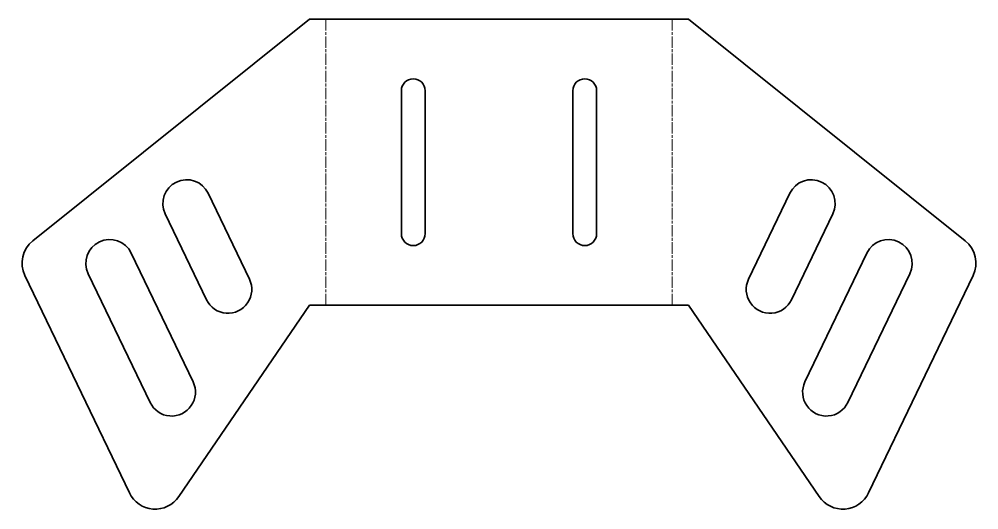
# Model space of a CAD drawing. Header units: inches. Extents: x -1 to 201, y 0 to 103.
import ezdxf

# ---------------------------------------------------------------- set-up
doc = ezdxf.new("R2010")
doc.units = ezdxf.units.IN
doc.header["$MEASUREMENT"] = 0
doc.linetypes.add('Chain', pattern=[13.68, 9.12, -1.14, 2.28, -1.14])
doc.layers.add('SIMUMAK Bend Centerline (ISO)', color=7, linetype='Chain', lineweight=9)
doc.layers.add('SIMUMAK Visible (ISO)', color=7, linetype='Continuous', lineweight=35)

# ---------------------------------------------------------------- blocks, each defined once
blk = doc.blocks.new('SMB-01-SUAD-01_Sheet_SMB-01-SUAD-01 (desplegada)')
at = {"layer": 'SIMUMAK Bend Centerline (ISO)', "ltscale": 0.263158}
for p, q in [((-36.39, -8.6), (-36.39, 51.4)), ((36.39, -8.6), (36.39, 51.4))]:
    blk.add_line(p, q, dxfattribs=at)
at = {"layer": 'SIMUMAK Visible (ISO)'}
for p, q in [((-39.79, 51.4), (-97.87, 4.93)), ((-39.79, 51.4), (39.79, 51.4)), ((97.87, 4.93), (39.79, 51.4)), ((-20.5, 6.4), (-20.5, 36.4)), ((-15.5, 36.4), (-15.5, 6.4)), ((15.5, 6.4), (15.5, 36.4)), ((20.5, 36.4), (20.5, 6.4)), ((-61.07, 14.89), (-52.4, -3.14)), ((52.4, -3.14), (61.07, 14.89)), ((-61.42, -7.47), (-70.08, 10.56)), ((70.08, 10.56), (61.42, -7.47)), ((-77.22, 2.34), (-64.23, -24.7)), ((64.23, -24.7), (77.22, 2.34)), ((-73.24, -29.04), (-86.24, -2)), ((86.24, -2), (73.24, -29.04)), ((-99.52, -2.36), (-77.59, -48)), ((77.59, -48), (99.52, -2.36)), ((-67.23, -48.78), (-39.79, -8.6)), ((39.79, -8.6), (-39.79, -8.6)), ((67.23, -48.78), (39.79, -8.6))]:
    blk.add_line(p, q, dxfattribs=at)
at = {"layer": 'SIMUMAK Visible (ISO)', "extrusion": (0, 0, -1)}
for centre, radius, start, end in [((18, 36.4), 2.5, 0, 180), ((-18, 36.4), 2.5, 0, 180), ((-65.57, 12.72), 5, 25.6654, 205.6654), ((65.57, 12.72), 5, 334.3346, 154.3346), ((18, 6.4), 2.5, 180, 0), ((-18, 6.4), 2.5, 180, 0), ((94.12, 0.24), 6, 334.3346, 51.3346), ((81.73, 0.17), 5, 334.3346, 154.3346), ((-81.73, 0.17), 5, 25.6654, 205.6654), ((-94.12, 0.24), 6, 128.6654, 205.6654), ((56.91, -5.3), 5, 154.3346, 334.3346), ((-56.91, -5.3), 5, 205.6654, 25.6654), ((68.74, -26.87), 5, 154.3346, 334.3346), ((-68.74, -26.87), 5, 205.6654, 25.6654), ((72.19, -45.4), 6, 214.3346, 334.3346), ((-72.19, -45.4), 6, 205.6654, 325.6654)]:
    blk.add_arc(centre, radius, start, end, dxfattribs=at)

msp = doc.modelspace()

# ---------------------------------------------------------------- block references
msp.add_blockref('SMB-01-SUAD-01_Sheet_SMB-01-SUAD-01 (desplegada)', (100.08, 51.38))

doc.saveas('drawing.dxf')
